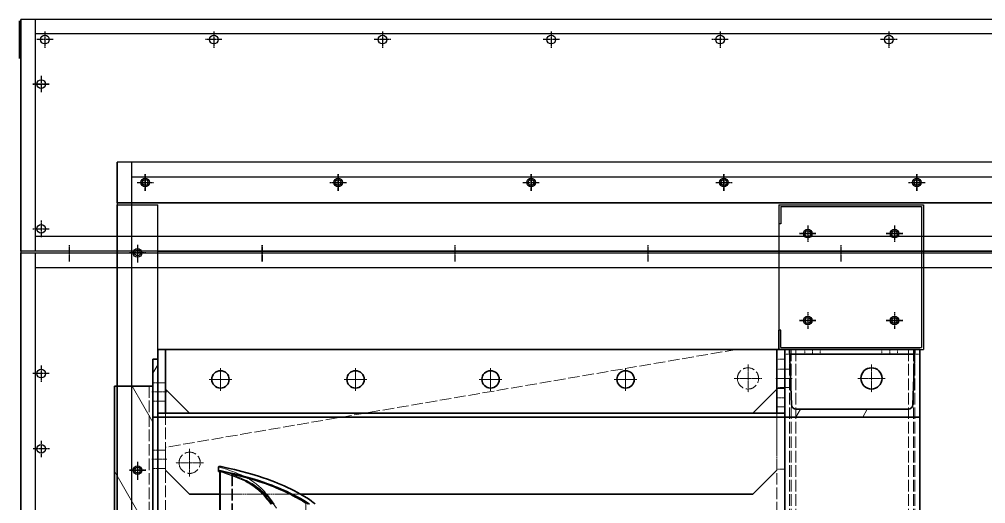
# Model space of a CAD drawing. Header units: millimetres. Extents: x 16936 to 46343, y 12396 to 33191.
# Drawn here: x 27811 to 28813, y 20952 to 21454 of the extents above; entities that cross this region are included whole.
import ezdxf

# ---------------------------------------------------------------- set-up
doc = ezdxf.new("R2010")
doc.units = ezdxf.units.MM
for name, pattern in [('CENTER', [2, 1.25, -0.25, 0.25, -0.25]), ('DASHDOT', [18.5, 12, -3, 0.5, -3]), ('DASHED', [15, 12, -3])]:
    doc.linetypes.add(name, pattern=pattern)
doc.layers.add('center', color=1, linetype='CENTER')

# ---------------------------------------------------------------- blocks, each defined once
blk = doc.blocks.new('A$C55E021B5')
at = {"color": 7, "lineweight": 35}
for p, q in [((580, 2140.5), (580, 1356.9)), ((728, 2140.5), (1362, 2140.5)), ((1375, 38.5), (1375, 2102.5)), ((1415, 2102.5), (1415, 38.5)), ((720, 2074.5), (1370, 2074.5)), ((753, 2074.5), (1337, 2074.5)), ((720, 2070.5), (720, 1140.5)), ((1370, 2070.5), (720, 2070.5)), ((1370, 2070.5), (1370, 209.8)), ((1370, 2070.5), (1370, 209.8)), ((1375, 70.5), (1375, 2070.5)), ((1375, 2070.5), (1375, 209.8)), ((1305.8, 2014.3), (1305.8, 1444.8)), ((753, 1990.5), (1221.9, 1990.5))]:
    blk.add_line(p, q, dxfattribs=at)
at = {"color": 7, "linetype": 'DASHED', "lineweight": 13, "ltscale": 0.008334}
for p, q in [((580, 2140.5), (585, 2140.5)), ((585, 2140.5), (580, 2140.5))]:
    blk.add_line(p, q, dxfattribs=at)
at = {"color": 7, "lineweight": 35, "ltscale": 0.008334}
for p, q in [((580, 2140.5), (585, 2140.5)), ((715, 2140.5), (720, 2140.5))]:
    blk.add_line(p, q, dxfattribs=at)
at = {"color": 7, "lineweight": 35, "ltscale": 0.116666}
for p, q in [((580, 2070.5), (580, 2140.5)), ((720, 2140.5), (720, 2070.5))]:
    blk.add_line(p, q, dxfattribs=at)
at = {"color": 7, "lineweight": 35, "ltscale": 0.008333}
for p, q in [((580, 2135.5), (580, 2140.5)), ((1375, 2130.5), (1370, 2130.5)), ((1375, 2070.5), (1370, 2070.5))]:
    blk.add_line(p, q, dxfattribs=at)
at = {"color": 7, "linetype": 'DASHED', "lineweight": 13, "ltscale": 0.008625}
blk.add_line((580, 2135.5), (585.2, 2135.5), dxfattribs=at)
at = {"color": 7, "linetype": 'DASHED', "lineweight": 13}
for p, q in [((585, 2140.5), (585, 0.5)), ((586.6, 2140.5), (586.6, 0.5)), ((591.6, 2140.5), (591.6, 0.5)), ((708.4, 2140.5), (708.4, 0.5)), ((713.4, 2140.5), (713.4, 0.5)), ((715, 2140.5), (715, 0.5)), ((770, 2140.5), (1362, 2039.1)), ((1379, 2102.5), (1379, 1090.5)), ((728, 1070.5), (728, 2074.5)), ((1362, 2074.5), (1362, 66.5)), ((1370, 2074.5), (1370, 66.5)), ((1305.7, 2014.2), (1305.7, 1443.9)), ((1292.6, 2011.1), (1292.6, 1414.4)), ((1293.3, 2010.9), (1293.3, 1414.3)), ((1293.4, 2011), (1293.4, 1413.5)), ((1216.5, 1980.9), (1216.5, 1229.8))]:
    blk.add_line(p, q, dxfattribs=at)
at = {"color": 7, "lineweight": 35, "ltscale": 0.216666}
for p, q in [((585, 2140.5), (715, 2140.5)), ((715, 2140.5), (585, 2140.5))]:
    blk.add_line(p, q, dxfattribs=at)
at = {"color": 7, "lineweight": 35, "ltscale": 0.095348}
for p, q in [((585, 2140.5), (587, 2083.3)), ((713, 2083.3), (715, 2140.5))]:
    blk.add_line(p, q, dxfattribs=at)
at = {"color": 7, "lineweight": 35, "ltscale": 0.216085}
blk.add_line((585.2, 2135.5), (714.8, 2135.5), dxfattribs=at)
at = {"color": 7, "linetype": 'DASHED', "lineweight": 13, "ltscale": 0.008333}
for p, q in [((603.1, 2135.5), (603.1, 2140.5)), ((619.1, 2135.5), (619.1, 2140.5)), ((683.1, 2135.5), (683.1, 2140.5)), ((699.1, 2135.5), (699.1, 2140.5)), ((715, 2140.5), (720, 2140.5)), ((720, 2140.5), (715, 2140.5)), ((720, 2140.5), (720, 2135.5)), ((1375, 2106.1), (1370, 2106.1)), ((1375, 2087.1), (1370, 2087.1)), ((1375, 2036.2), (1370, 2036.2)), ((1375, 2017.2), (1370, 2017.2))]:
    blk.add_line(p, q, dxfattribs=at)
at = {"color": 7, "linetype": 'DASHDOT', "lineweight": 13, "ltscale": 0.01}
for p, q in [((611.1, 2135), (611.1, 2141)), ((691.1, 2135), (691.1, 2141))]:
    blk.add_line(p, q, dxfattribs=at)
at = {"color": 7, "linetype": 'DASHED', "lineweight": 13, "ltscale": 0.008624}
blk.add_line((714.8, 2135.5), (720, 2135.5), dxfattribs=at)
at = {"color": 7, "linetype": 'DASHED', "lineweight": 13, "ltscale": 0.116666}
blk.add_line((720, 2140.5), (720, 2070.5), dxfattribs=at)
at = {"color": 7, "lineweight": 35, "ltscale": 0.11}
for p, q in [((720, 2074.5), (720, 2140.5)), ((728, 2074.5), (728, 2140.5)), ((1362, 2140.5), (1362, 2074.5)), ((1370, 2074.5), (1370, 2140.5))]:
    blk.add_line(p, q, dxfattribs=at)
at = {"color": 7, "lineweight": 35, "ltscale": 0.013333}
for p, q in [((720, 2140.5), (728, 2140.5)), ((720, 2074.5), (728, 2074.5))]:
    blk.add_line(p, q, dxfattribs=at)
at = {"color": 7, "lineweight": 35, "ltscale": 0.068333}
for p, q in [((728, 2140.5), (728, 2099.5)), ((1362, 2099.5), (1362, 2140.5))]:
    blk.add_line(p, q, dxfattribs=at)
at = {"color": 7, "lineweight": 35, "ltscale": 0.013334}
for p, q in [((1362, 2140.5), (1370, 2140.5)), ((1370, 2074.5), (1362, 2074.5))]:
    blk.add_line(p, q, dxfattribs=at)
at = {"color": 7, "linetype": 'DASHDOT', "lineweight": 13, "ltscale": 0.047667}
for p, q in [((630, 2124.8), (630, 2096.2)), ((758, 2124.8), (758, 2096.2)), ((615.7, 2110.5), (644.3, 2110.5)), ((743.7, 2110.5), (772.3, 2110.5)), ((1337, 2037.4), (1337, 2008.8)), ((1322.7, 2023.1), (1351.3, 2023.1))]:
    blk.add_line(p, q, dxfattribs=at)
at = {"color": 7, "linetype": 'DASHED', "lineweight": 13, "ltscale": 0.013333}
for p, q in [((720, 2130.5), (728, 2130.5)), ((720, 2120), (728, 2120)), ((720, 2101), (728, 2101)), ((728, 2100), (720, 2100)), ((728, 2081), (720, 2081)), ((720, 2016.5), (728, 2016.5))]:
    blk.add_line(p, q, dxfattribs=at)
at = {"color": 7, "lineweight": 35, "ltscale": 0.1}
for p, q in [((1370, 2130.5), (1370, 2070.5)), ((1375, 2130.5), (1375, 2070.5))]:
    blk.add_line(p, q, dxfattribs=at)
at = {"color": 7, "lineweight": 13, "ltscale": 0.016666}
blk.add_line((1375, 2115.8), (1370, 2124.5), dxfattribs=at)
at = {"color": 7, "linetype": 'DASHED', "lineweight": 13, "ltscale": 0.010079}
for p, q in [((720, 2120), (714, 2120)), ((720, 2101), (714, 2101))]:
    blk.add_line(p, q, dxfattribs=at)
at = {"color": 7, "linetype": 'DASHED', "lineweight": 13, "ltscale": 0.009527}
blk.add_line((720, 2120), (714.3, 2120), dxfattribs=at)
at = {"color": 7, "linetype": 'DASHDOT', "lineweight": 13, "ltscale": 0.039}
for p, q in [((885, 2121.2), (885, 2097.8)), ((1025, 2121.2), (1025, 2097.8)), ((1165, 2121.2), (1165, 2097.8)), ((1305, 2121.2), (1305, 2097.8)), ((873.3, 2109.5), (896.7, 2109.5)), ((1013.3, 2109.5), (1036.7, 2109.5)), ((1153.3, 2109.5), (1176.7, 2109.5)), ((1293.3, 2109.5), (1316.7, 2109.5))]:
    blk.add_line(p, q, dxfattribs=at)
at = {"color": 7, "linetype": 'DASHDOT', "lineweight": 13, "ltscale": 0.02876}
blk.add_line((712.2, 2110.5), (729.4, 2110.5), dxfattribs=at)
at = {"color": 7, "linetype": 'DASHED', "lineweight": 13, "ltscale": 0.013334}
for p, q in [((1370, 2106.1), (1362, 2106.1)), ((1370, 2087.1), (1362, 2087.1)), ((1370, 2036.2), (1362, 2036.2)), ((1370, 2017.2), (1362, 2017.2))]:
    blk.add_line(p, q, dxfattribs=at)
at = {"color": 7, "linetype": 'DASHED', "lineweight": 13, "ltscale": 0.010632}
blk.add_line((720, 2101), (713.6, 2101), dxfattribs=at)
at = {"color": 7, "lineweight": 35, "ltscale": 0.058926}
for p, q in [((753, 2074.5), (728, 2099.5)), ((753, 1990.5), (728, 2015.5))]:
    blk.add_line(p, q, dxfattribs=at)
at = {"color": 7, "linetype": 'DASHED', "lineweight": 13, "ltscale": 0.140001}
blk.add_line((728, 2015.5), (728, 2099.5), dxfattribs=at)
at = {"color": 7, "lineweight": 35, "ltscale": 0.058925}
for p, q in [((1362, 2099.5), (1337, 2074.5)), ((1337, 1990.5), (1362, 2015.5))]:
    blk.add_line(p, q, dxfattribs=at)
at = {"color": 7, "linetype": 'DASHDOT', "lineweight": 13, "ltscale": 0.025999}
for p, q in [((1376.3, 2096.6), (1360.7, 2096.6)), ((1376.3, 2026.7), (1360.7, 2026.7))]:
    blk.add_line(p, q, dxfattribs=at)
at = {"color": 7, "lineweight": 35, "ltscale": 0.066667}
blk.add_line((1375, 2102.5), (1415, 2102.5), dxfattribs=at)
at = {"color": 7, "lineweight": 13, "ltscale": 0.071812}
blk.add_line((1396.5, 2102.5), (1375, 2065.2), dxfattribs=at)
at = {"color": 7, "linetype": 'DASHDOT', "lineweight": 13, "ltscale": 0.016}
blk.add_line((728.8, 2090.5), (719.2, 2090.5), dxfattribs=at)
at = {"color": 7, "lineweight": 35, "ltscale": 0.193355}
blk.add_line((592, 2078.5), (708, 2078.5), dxfattribs=at)
at = {"color": 7, "lineweight": 13, "ltscale": 0.015396}
blk.add_line((639.1, 2070.5), (634.4, 2078.5), dxfattribs=at)
at = {"color": 7, "lineweight": 13, "ltscale": 0.015395}
blk.add_line((708.3, 2070.5), (703.7, 2078.5), dxfattribs=at)
at = {"color": 7, "lineweight": 35, "ltscale": 0.006667}
for p, q in [((720, 2070.5), (720, 2074.5)), ((1370, 2074.5), (1370, 2070.5))]:
    blk.add_line(p, q, dxfattribs=at)
at = {"color": 7, "linetype": 'DASHED', "lineweight": 13, "ltscale": 0.006667}
blk.add_line((720, 2070.5), (720, 2074.5), dxfattribs=at)
at = {"color": 7, "lineweight": 35, "ltscale": 0.233334}
blk.add_line((720, 2070.5), (580, 2070.5), dxfattribs=at)
at = {"color": 7, "lineweight": 35, "ltscale": 0.17003}
blk.add_line((720, 2070.5), (720, 1968.5), dxfattribs=at)
at = {"color": 7, "lineweight": 35, "ltscale": 0.162609}
blk.add_line((720, 1972.9), (720, 2070.5), dxfattribs=at)
at = {"color": 7, "linetype": 'DASHED', "lineweight": 13, "ltscale": 0.03936}
blk.add_line((1362, 2015.5), (1362, 2039.1), dxfattribs=at)
at = {"color": 7, "lineweight": 13}
blk.add_line((1305, 2014.4), (1305, 1445.8), dxfattribs=at)
at = {"color": 7, "lineweight": 35, "ltscale": 0.001058}
blk.add_line((1306.4, 2014), (1305.8, 2013.8), dxfattribs=at)
at = {"color": 7, "lineweight": 35, "ltscale": 0.007734}
blk.add_line((1306.9, 2018.9), (1306.9, 2014.3), dxfattribs=at)
at = {"color": 7, "lineweight": 13, "ltscale": 0.133334}
blk.add_line((1415, 2014.5), (1375, 1945.2), dxfattribs=at)
at = {"color": 7, "linetype": 'DASHED', "lineweight": 13, "ltscale": 0.139902}
blk.add_line((1221.9, 1990.5), (1305.8, 1990.5), dxfattribs=at)
at = {"color": 7, "lineweight": 35, "ltscale": 0.051989}
blk.add_line((1305.8, 1990.5), (1337, 1990.5), dxfattribs=at)
at = {"color": 7, "lineweight": 35}
for points in [[(1304.4, 2019.2), (1297.3, 2017.7), (1290.5, 2016.1), (1286.6, 2015.2), (1282.7, 2014.2), (1277.6, 2012.8), (1272.6, 2011.4), (1269, 2010.3), (1265.5, 2009.2), (1260.8, 2007.6), (1256.1, 2006), (1251.9, 2004.5), (1248.9, 2003.3), (1245.9, 2002.1), (1242.4, 2000.6), (1239, 1999.1), (1236.2, 1997.8), (1231, 1995.3), (1228.4, 1994), (1225.9, 1992.7), (1222, 1990.6), (1218.6, 1988.6), (1215.6, 1986.8), (1212.7, 1984.9), (1210.7, 1983.5), (1208.8, 1982.1), (1206.9, 1980.6)], [(1304.4, 2014.6), (1297.3, 2013.1), (1290.5, 2011.5), (1286.6, 2010.5), (1282.7, 2009.5), (1277.6, 2008.2), (1272.6, 2006.8), (1269, 2005.7), (1265.5, 2004.6), (1260.8, 2003), (1256.2, 2001.4), (1251.9, 1999.9), (1248.9, 1998.7), (1245.9, 1997.5), (1242, 1995.8), (1236.9, 1993.6), (1231.7, 1991.1), (1230.3, 1990.4), (1226.1, 1988.2), (1222.1, 1986), (1218.7, 1984.1), (1215.7, 1982.2), (1212.7, 1980.3)], [(1305, 2014.4), (1298.1, 2012.9), (1291.3, 2011.3), (1286, 2010), (1280.7, 2008.6), (1275.6, 2007.2), (1270.6, 2005.8), (1265.8, 2004.2), (1263.4, 2003.5), (1257.8, 2001.6), (1252.3, 1999.5), (1247.4, 1997.6), (1242.6, 1995.6), (1239.6, 1994.2), (1236.7, 1992.9), (1233.5, 1991.4), (1229.1, 1989.2), (1224.8, 1986.9), (1220.6, 1984.5), (1217.4, 1982.6), (1214.2, 1980.5)], [(1304.4, 2019.2), (1304.9, 2019.3), (1305.2, 2019.3), (1305.8, 2019.3), (1306.2, 2019.2), (1306.7, 2019.1), (1306.9, 2019), (1306.9, 2018.9), (1306.9, 2018.9)], [(1304.4, 2014.6), (1304.9, 2014.7), (1305.2, 2014.7), (1305.8, 2014.6), (1306.2, 2014.6), (1306.7, 2014.4), (1306.9, 2014.3), (1306.9, 2014.3), (1306.9, 2014.3)], [(1305, 2014.4), (1305.3, 2014.4), (1305.6, 2014.4), (1305.8, 2014.3), (1305.8, 2014.3), (1305.8, 2014.3), (1305.8, 2014.3)], [(1306.9, 2014.3), (1306.9, 2014.2), (1306.9, 2014.2), (1306.8, 2014.1), (1306.4, 2014)]]:
    blk.add_lwpolyline(points, dxfattribs=at)
at = {"color": 7, "linetype": 'DASHED', "lineweight": 13}
for points in [[(1306.4, 2018.6), (1302.7, 2017.6), (1298.9, 2016.4), (1294.7, 2014.9), (1292.4, 2014), (1289.5, 2012.9), (1286.7, 2011.8), (1283.6, 2010.5), (1280.9, 2009.2), (1278.3, 2007.9), (1276.6, 2007), (1275, 2006.1), (1273.4, 2005.1), (1271.9, 2004.1), (1270, 2002.8), (1268.1, 2001.4), (1266.8, 2000.4), (1265.6, 1999.4), (1264.4, 1998.3), (1263.3, 1997.2), (1262, 1996), (1260.8, 1994.7), (1259.5, 1993.3), (1258.2, 1991.8), (1256.7, 1990.1), (1255.3, 1988.3), (1252.8, 1985.1), (1249.4, 1980.4)], [(1305.7, 2014.2), (1301.8, 2013.1), (1299.9, 2012.5), (1296.7, 2011.4), (1293.7, 2010.4), (1290.1, 2009), (1286.5, 2007.6), (1283.1, 2006.1), (1279.8, 2004.6), (1277.3, 2003.3), (1275, 2002.1), (1272.8, 2000.8), (1270.8, 1999.5), (1268.9, 1998.2), (1267, 1996.8), (1265.7, 1995.8), (1264.5, 1994.7), (1263.2, 1993.6), (1262.1, 1992.5), (1260.8, 1991.2), (1259.6, 1990), (1257.6, 1987.8), (1255.5, 1985.2), (1254, 1983.4), (1251.5, 1980.2)], [(1306.9, 2018.9), (1306.9, 2018.9), (1306.9, 2018.8), (1306.8, 2018.8), (1306.4, 2018.6)], [(1305.8, 2013.8), (1302.6, 2012.9), (1299, 2011.8), (1294.8, 2010.3), (1290.2, 2008.6), (1286.9, 2007.2), (1283.7, 2005.9), (1280.9, 2004.6), (1278.4, 2003.3), (1276.7, 2002.4), (1275.1, 2001.5), (1273.5, 2000.5), (1272, 1999.6), (1270, 1998.2), (1268.2, 1996.9), (1266.9, 1995.8), (1265.6, 1994.8), (1264.4, 1993.7), (1263.3, 1992.6), (1261.7, 1991), (1260.1, 1989.4), (1258.2, 1987.3), (1256.8, 1985.5), (1255.3, 1983.8), (1252.7, 1980.3)], [(1292.6, 2011.1), (1289.7, 2010.4), (1282.8, 2008.6), (1275.9, 2006.7), (1269.3, 2004.7), (1264.4, 2003.1), (1262, 2002.3), (1257.7, 2000.8), (1253.4, 1999.2), (1250.4, 1998.1), (1247.5, 1996.9), (1244.6, 1995.6), (1241.7, 1994.4), (1238.8, 1993), (1235.8, 1991.6), (1231.4, 1989.4), (1227.1, 1987.2), (1223.3, 1985.1), (1220.1, 1983.2), (1216.5, 1980.9)], [(1293.3, 2010.9), (1291.3, 2010.2), (1287.3, 2008.7), (1284.4, 2007.5), (1281.6, 2006.3), (1278, 2004.6), (1276.3, 2003.7), (1274.7, 2002.8)], [(1292.6, 2011.1), (1292.9, 2011.1), (1293.3, 2011.1), (1293.4, 2011.1), (1293.4, 2011), (1293.4, 2011), (1293.4, 2011)], [(1274.7, 2002.8), (1272.3, 2001.5), (1270, 2000.1), (1267.9, 1998.7), (1265.9, 1997.2), (1264, 1995.7), (1262.7, 1994.5), (1261.4, 1993.4), (1260.2, 1992.2), (1258.9, 1990.9), (1257.4, 1989.3), (1256, 1987.7)], [(1256, 1987.7), (1254.6, 1986), (1253.2, 1984.3), (1250.5, 1980.9), (1247, 1976.2)]]:
    blk.add_lwpolyline(points, dxfattribs=at)
at = {"color": 7, "lineweight": 35}
for centre, radius in [((630, 2110.5), 11), ((885, 2109.5), 9), ((1025, 2109.5), 9), ((1165, 2109.5), 9), ((1305, 2109.5), 9)]:
    blk.add_circle(centre, radius, dxfattribs=at)
at = {"color": 7, "linetype": 'DASHED', "lineweight": 13}
for centre in [(758, 2110.5), (1337, 2023.1)]:
    blk.add_circle(centre, 11, dxfattribs=at)
at = {"color": 7, "lineweight": 35}
for centre, start, end in [((592, 2083.5), 182, 270), ((708, 2083.5), 270, 358)]:
    blk.add_arc(centre, 5, start, end, dxfattribs=at)
at = {"color": 7, "linetype": 'DASHED', "lineweight": 13}
for centre, major_axis, ratio, start_param, end_param in [((714, 2110.5), (0, 9.5), 0.034921, 1.0708, 3.14163), ((714, 2110.5), (0, 9.5), 0.034919, 0.00005, 1.070675), ((714, 2110.5), (0, 9.5), 0.034921, 4.212393, 6.283223), ((714, 2110.5), (0, 9.5), 0.034919, 3.141642, 4.212267), ((1305.3, 2014.3), (0.499, 0), 0.256471, 5.545143, 6.283053), ((1292.9, 2011), (0.499, 0), 0.268579, 5.633753, 6.283007), ((1217.4, 1980.8), (1, 0), 0.359528, 2.639882, 3.141998)]:
    blk.add_ellipse(centre, major_axis=major_axis, ratio=ratio, start_param=start_param, end_param=end_param, dxfattribs=at)
blk = doc.blocks.new('A$C3A446159')
for p, q in [((0, 150), (0, 0)), ((0, 150), (150, 150)), ((0, 150), (0, 130)), ((2, 148), (148, 148)), ((2, 148), (2, 130)), ((148, 148), (148, 2)), ((150, 150), (150, 0)), ((2, 130), (0, 130)), ((2, 20), (0, 20)), ((0, 0), (0, 20)), ((2, 2), (2, 20)), ((0, 0), (150, 0)), ((2, 2), (148, 2))]:
    blk.add_line(p, q)
for centre in [(30, 120), (120, 120), (30, 30), (120, 30)]:
    blk.add_circle(centre, 3)
at = {"layer": 'center'}
for p, q in [((30, 128.5), (30, 111.5)), ((120, 128.5), (120, 111.5)), ((38.5, 120), (21.5, 120)), ((128.5, 120), (111.5, 120)), ((30, 38.5), (30, 21.5)), ((120, 38.5), (120, 21.5)), ((38.5, 30), (21.5, 30)), ((128.5, 30), (111.5, 30))]:
    blk.add_line(p, q, dxfattribs=at)
blk = doc.blocks.new('A$C25707C5C')
for p, q in [((0, 2586), (0, 0)), ((1100, 2586), (0, 2586)), ((15, 0), (15, 2586)), ((15, 2571), (1081, 2571))]:
    blk.add_line(p, q)
for centre, radius in [((29, 2565), 4.5), ((229, 2565), 4.5), ((429, 2565), 4.5), ((629, 2565), 4.5), ((829, 2565), 4.5), ((715.9, 2512), 4.5), ((715.9, 2512), 4.5), ((715.9, 2512), 4.5), ((715.9, 2512), 4.5), ((805.9, 2512), 4.5), ((805.9, 2512), 4.5), ((805.9, 2512), 4.5), ((805.9, 2512), 4.5), ((21, 2492), 3), ((715.9, 2422), 4.5), ((715.9, 2422), 4.5), ((715.9, 2422), 4.5), ((715.9, 2422), 4.5), ((805.9, 2422), 4.5), ((805.9, 2422), 4.5), ((805.9, 2422), 4.5), ((805.9, 2422), 4.5), ((21, 2267), 3)]:
    blk.add_circle(centre, radius)
at = {"layer": 'center', "color": 1}
for p, q in [((29, 2573.5), (29, 2556.5)), ((229, 2573.5), (229, 2556.5)), ((229, 2573.5), (229, 2556.5)), ((429, 2573.5), (429, 2556.5)), ((629, 2573.5), (629, 2556.5)), ((829, 2573.5), (829, 2556.5)), ((20.5, 2565), (37.5, 2565)), ((220.5, 2565), (237.5, 2565)), ((220.5, 2565), (237.5, 2565)), ((420.5, 2565), (437.5, 2565)), ((620.5, 2565), (637.5, 2565)), ((820.5, 2565), (837.5, 2565))]:
    blk.add_line(p, q, dxfattribs=at)
at = {"layer": 'center'}
for p, q in [((715.9, 2520.5), (715.9, 2503.5)), ((715.9, 2520.5), (715.9, 2503.5)), ((805.9, 2520.5), (805.9, 2503.5)), ((805.9, 2520.5), (805.9, 2503.5)), ((707.4, 2512), (724.4, 2512)), ((707.4, 2512), (724.4, 2512)), ((797.4, 2512), (814.4, 2512)), ((797.4, 2512), (814.4, 2512)), ((21, 2500.5), (21, 2483.5)), ((21, 2499), (21, 2482)), ((12.5, 2492), (29.5, 2492)), ((715.9, 2430.5), (715.9, 2413.5)), ((715.9, 2430.5), (715.9, 2413.5)), ((805.9, 2430.5), (805.9, 2413.5)), ((805.9, 2430.5), (805.9, 2413.5)), ((707.4, 2422), (724.4, 2422)), ((707.4, 2422), (724.4, 2422)), ((797.4, 2422), (814.4, 2422)), ((797.4, 2422), (814.4, 2422)), ((21, 2275.5), (21, 2258.5)), ((12.5, 2267), (29.5, 2267)), ((21, 2274), (21, 2257))]:
    blk.add_line(p, q, dxfattribs=at)
blk = doc.blocks.new('A$C00BA3925')
for p, q in [((0, 11), (0, 1069)), ((0, 1069), (0, 11)), ((0, 1069), (0, 11)), ((0, 1069), (42, 1069))]:
    blk.add_line(p, q)
at = {"color": 7, "lineweight": 15}
for p, q in [((0, 11), (0, 1069)), ((42, 11), (42, 1069))]:
    blk.add_line(p, q, dxfattribs=at)
for centre in [(21, 1040), (21, 840), (21, 840), (21, 640), (21, 440), (21, 240)]:
    blk.add_circle(centre, 3)
at = {"layer": 'center'}
for p, q in [((21, 1048.5), (21, 1031.5)), ((12.5, 1040), (29.5, 1040)), ((21, 848.5), (21, 831.5)), ((21, 848.5), (21, 831.5)), ((12.5, 840), (29.5, 840)), ((12.5, 840), (29.5, 840)), ((21, 648.5), (21, 631.5)), ((12.5, 640), (29.5, 640)), ((21, 448.5), (21, 431.5)), ((12.5, 440), (29.5, 440)), ((21, 248.5), (21, 231.5)), ((12.5, 240), (29.5, 240))]:
    blk.add_line(p, q, dxfattribs=at)
blk = doc.blocks.new('A$C456353FD')
for p, q in [((0, 0), (0, 1217)), ((0, 1217), (42, 1217)), ((42, 0), (42, 1217)), ((42, 0), (0, 0))]:
    blk.add_line(p, q)
for centre in [(21, 1167), (21, 942), (21, 717), (21, 492), (21, 267), (21, 42)]:
    blk.add_circle(centre, 4.5)
at = {"layer": 'center'}
for p, q in [((21, 1175.5), (21, 1158.5)), ((21, 1174), (21, 1157)), ((29.5, 1167), (12.5, 1167)), ((29.5, 942), (12.5, 942)), ((21, 950.5), (21, 933.5)), ((21, 949), (21, 932)), ((21, 725.5), (21, 708.5)), ((21, 724), (21, 707)), ((29.5, 717), (12.5, 717)), ((29.5, 492), (12.5, 492)), ((21, 500.5), (21, 483.5)), ((21, 499), (21, 482)), ((21, 275.5), (21, 258.5)), ((21, 274), (21, 257)), ((29.5, 267), (12.5, 267)), ((21, 50.5), (21, 33.5)), ((29.5, 42), (12.5, 42)), ((21, 49), (21, 32))]:
    blk.add_line(p, q, dxfattribs=at)
blk = doc.blocks.new('A$C35EA48DC')
for p, q in [((0, 9.5), (0, 2265.5)), ((0, 9.5), (0, 2265.5)), ((0, 2265.5), (1100, 2265.5)), ((0, 9.5), (0, 2265.5)), ((0, 9.5), (0, 2265.5)), ((0, 9.5), (0, 2265.5)), ((0, 9.5), (0, 2265.5)), ((0, 2265.5), (42, 2265.5)), ((15, 9.5), (15, 2265.5)), ((15, 9.5), (15, 2265.5)), ((15, 2250.5), (1085, 2250.5))]:
    blk.add_line(p, q)
at = {"color": 7}
blk.add_circle((20.9, 2140.5), 4.5, dxfattribs=at)
blk.add_circle((21, 2062.5), 4.5)
at = {"layer": 'center'}
for p, q in [((50, 2273.5), (50, 2256.5)), ((50, 2273.5), (50, 2256.5)), ((250, 2273.5), (250, 2256.5)), ((450, 2273.5), (450, 2256.5)), ((650, 2273.5), (650, 2256.5)), ((850, 2273.5), (850, 2256.5)), ((20.9, 2149), (20.9, 2132)), ((29.4, 2140.5), (12.4, 2140.5)), ((21, 2071), (21, 2054)), ((29.5, 2062.5), (12.5, 2062.5))]:
    blk.add_line(p, q, dxfattribs=at)
blk = doc.blocks.new('1')
for p, q in [((27812.2, 21213.6), (27812.2, 21453.6)), ((28912.2, 21453.6), (27812.2, 21453.6)), ((30212.2, 21453.6), (27812.2, 21453.6)), ((30212.2, 21453.6), (27812.2, 21453.6)), ((27812.2, 21453.6), (27812.2, 18453.6)), ((27827.2, 21453.6), (27827.2, 21213.6)), ((27810.6, 21452), (27810.6, 21413.2)), ((30216.2, 21438.6), (27827.2, 21438.6)), ((30212.2, 21228.6), (27827.2, 21228.6)), ((30212.2, 21213.6), (27812.2, 21213.6)), ((27854.2, 21213.6), (27812.2, 21213.6)), ((27854.2, 21213.6), (27812.2, 21213.6)), ((27954.2, 21213.6), (29746.2, 21213.6))]:
    blk.add_line(p, q)
for centre in [(27837.2, 21432.6), (28012.2, 21432.6), (28187.2, 21432.6), (28362.2, 21432.6), (28537.2, 21432.6), (28712.2, 21432.6), (27833.2, 21386.6), (27833.2, 21236.6)]:
    blk.add_circle(centre, 4.5)
at = {"layer": 'center'}
for p, q in [((27845.7, 21432.6), (27828.7, 21432.6)), ((27837.2, 21441.1), (27837.2, 21424.1)), ((28020.7, 21432.6), (28003.7, 21432.6)), ((28012.2, 21441.1), (28012.2, 21424.1)), ((28195.7, 21432.6), (28178.7, 21432.6)), ((28187.2, 21441.1), (28187.2, 21424.1)), ((28370.7, 21432.6), (28353.7, 21432.6)), ((28362.2, 21441.1), (28362.2, 21424.1)), ((28545.7, 21432.6), (28528.7, 21432.6)), ((28537.2, 21441.1), (28537.2, 21424.1)), ((28720.7, 21432.6), (28703.7, 21432.6)), ((28712.2, 21441.1), (28712.2, 21424.1)), ((27833.2, 21395.1), (27833.2, 21378.1)), ((27841.7, 21386.6), (27824.7, 21386.6)), ((27824.7, 21386.6), (27841.7, 21386.6)), ((27833.2, 21245.1), (27833.2, 21228.1)), ((27824.7, 21236.6), (27841.7, 21236.6)), ((27862.2, 21219.6), (27862.2, 21202.6)), ((28062.2, 21219.6), (28062.2, 21202.6)), ((28262.2, 21219.6), (28262.2, 21202.6))]:
    blk.add_line(p, q, dxfattribs=at)
for name, p in [('A$C25707C5C', (27912.2, 18719.6)), ('A$C456353FD', (27912.2, 20044.6)), ('A$C3A446159', (28598.1, 21111.6))]:
    blk.add_blockref(name, p)
at = {"rotation": 90}
blk.add_blockref('A$C00BA3925', (28981.2, 21263.6), dxfattribs=at)
at = {"color": 7}
blk.add_blockref('A$C35EA48DC', (27812.3, 18946.1), dxfattribs=at)
at = {"xscale": -1}
blk.add_blockref('A$C55E021B5', (29324.2, 18971.1), dxfattribs=at)

msp = doc.modelspace()

# ---------------------------------------------------------------- block references
msp.add_blockref('1', (0, 0))

doc.saveas('drawing.dxf')
